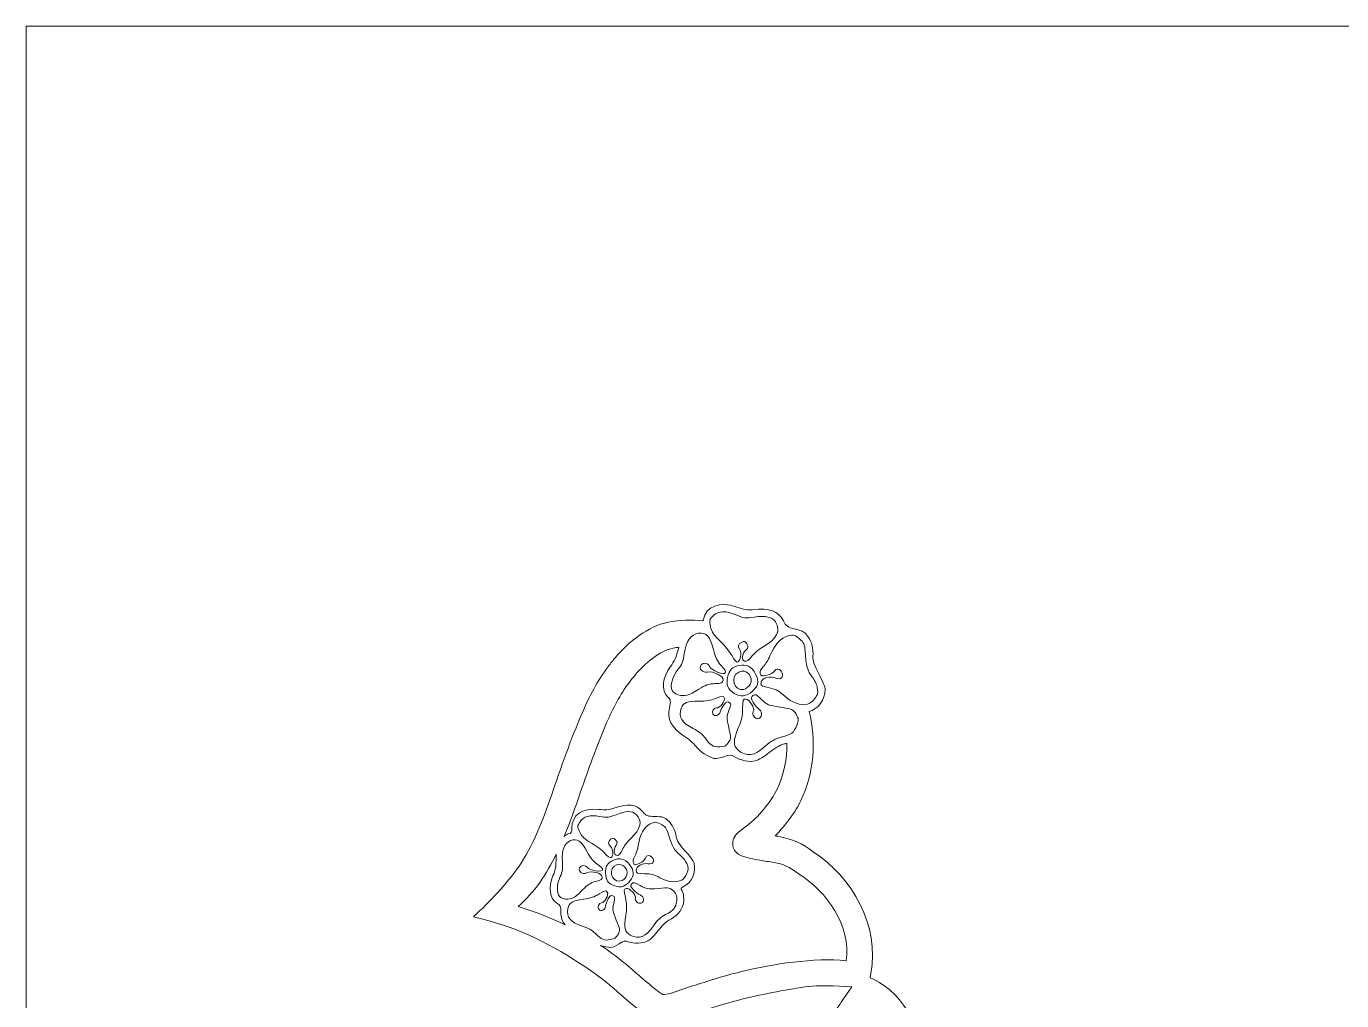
# Model space of a CAD drawing. Header units: inches. Extents: x -67.6 to -51.6, y 12.6 to 19.4.
# Drawn here: x -67.64 to -63.209, y 16.09 to 19.373 of the extents above; entities that cross this region are included whole.
import ezdxf

# ---------------------------------------------------------------- set-up
doc = ezdxf.new("R2010")
doc.units = ezdxf.units.IN
doc.header["$MEASUREMENT"] = 0
doc.layers.add('Layer 1', color=7, linetype='Continuous')

msp = doc.modelspace()

# ---------------------------------------------------------------- linework, layer by layer
at = {"layer": 'Layer 1', "color": 250, "lineweight": 9}
msp.add_lwpolyline([(-67.6399, 12.5729), (-51.6399, 12.5729), (-51.6399, 19.3729), (-67.6399, 19.3729), (-67.6399, 12.5729)], close=True, dxfattribs=at)
for points, knots in [([(-65.361, 17.3699), (-65.3608, 17.3707), (-65.3606, 17.3714), (-65.3604, 17.3722), (-65.3604, 17.3722), (-65.3491, 17.4195), (-65.3049, 17.4367), (-65.247, 17.4163), (-65.247, 17.4163), (-65.2253, 17.4087), (-65.2071, 17.4054), (-65.1945, 17.4069), (-65.1945, 17.4069), (-65.1363, 17.4137), (-65.1064, 17.4031), (-65.0897, 17.3696), (-65.0897, 17.3696), (-65.0806, 17.3516), (-65.0767, 17.3489), (-65.0488, 17.3417), (-65.0488, 17.3417), (-65.0236, 17.3353), (-65.016, 17.3308), (-65.007, 17.3172), (-65.007, 17.3172), (-64.9935, 17.2966), (-64.9886, 17.2772), (-64.9902, 17.2498), (-64.9902, 17.2498), (-64.991, 17.235), (-64.985, 17.2172), (-64.9702, 17.1907), (-64.9702, 17.1907), (-64.9586, 17.1697), (-64.949, 17.1461), (-64.9489, 17.1381), (-64.9489, 17.1381), (-64.9486, 17.1042), (-64.9736, 17.0707), (-65.0034, 17.0647)], [0, 0, 0, 0, 0.090909, 0.090909, 0.090909, 0.090909, 0.181818, 0.181818, 0.181818, 0.181818, 0.272727, 0.272727, 0.272727, 0.272727, 0.363636, 0.363636, 0.363636, 0.363636, 0.454545, 0.454545, 0.454545, 0.454545, 0.545455, 0.545455, 0.545455, 0.545455, 0.636364, 0.636364, 0.636364, 0.636364, 0.727273, 0.727273, 0.727273, 0.727273, 0.818182, 0.818182, 0.818182, 0.818182, 1, 1, 1, 1]), ([(-65.4685, 14.8258), (-65.5065, 14.8236), (-65.5419, 14.8277), (-65.5886, 14.8392), (-65.5886, 14.8392), (-65.701, 14.867), (-65.7638, 14.9202), (-65.8042, 15.029), (-65.8042, 15.029), (-65.8458, 15.1411), (-65.8407, 15.2878), (-65.8337, 15.4053), (-65.8337, 15.4053), (-65.8306, 15.4563), (-65.8276, 15.5073), (-65.8247, 15.5583), (-65.8247, 15.5583), (-65.8192, 15.6559), (-65.8162, 15.788), (-65.8479, 15.8816), (-65.8479, 15.8816), (-65.8649, 15.9317), (-65.9061, 16.0018), (-65.9349, 16.0563), (-65.9349, 16.0563), (-65.7733, 16.0197), (-65.7681, 16.015), (-65.5739, 16.0476), (-65.5739, 16.0476), (-65.5739, 16.0476), (-65.5672, 16.0492), (-65.5672, 16.0492), (-65.5672, 16.0492), (-65.5672, 16.0492), (-65.571, 16.0522), (-65.571, 16.0522), (-65.571, 16.0522), (-65.571, 16.0522), (-65.5685, 16.0529), (-65.5685, 16.0529), (-65.5685, 16.0529), (-65.5946, 16.0721), (-65.6207, 16.0956), (-65.6352, 16.1082), (-65.6352, 16.1082), (-65.651, 16.122), (-65.6662, 16.1359), (-65.6825, 16.1492), (-65.6825, 16.1492), (-65.7104, 16.1719), (-65.7396, 16.193), (-65.7699, 16.2124), (-65.7699, 16.2124), (-65.9016, 16.2964), (-65.9864, 16.3369), (-66.1335, 16.3724), (-66.1335, 16.3724), (-66.0786, 16.4245), (-66.0229, 16.4817), (-65.9822, 16.5402), (-65.9822, 16.5402), (-65.9338, 16.6095), (-65.8985, 16.702), (-65.8712, 16.7814), (-65.8712, 16.7814), (-65.839, 16.8747), (-65.8062, 16.9708), (-65.7668, 17.0612), (-65.7668, 17.0612), (-65.7426, 17.1167), (-65.7158, 17.1682), (-65.6793, 17.2167), (-65.6793, 17.2167), (-65.6716, 17.2268), (-65.6637, 17.2367), (-65.6556, 17.2464), (-65.6556, 17.2464), (-65.6121, 17.298), (-65.5456, 17.3515), (-65.478, 17.3652), (-65.478, 17.3652), (-65.4395, 17.3729), (-65.4, 17.3743), (-65.361, 17.3699)], [0, 0, 0, 0, 0.045455, 0.045455, 0.045455, 0.045455, 0.090909, 0.090909, 0.090909, 0.090909, 0.136364, 0.136364, 0.136364, 0.136364, 0.181818, 0.181818, 0.181818, 0.181818, 0.227273, 0.227273, 0.227273, 0.227273, 0.272727, 0.272727, 0.272727, 0.272727, 0.318182, 0.318182, 0.318182, 0.318182, 0.363636, 0.363636, 0.363636, 0.363636, 0.409091, 0.409091, 0.409091, 0.409091, 0.454545, 0.454545, 0.454545, 0.454545, 0.5, 0.5, 0.5, 0.5, 0.545455, 0.545455, 0.545455, 0.545455, 0.590909, 0.590909, 0.590909, 0.590909, 0.636364, 0.636364, 0.636364, 0.636364, 0.681818, 0.681818, 0.681818, 0.681818, 0.727273, 0.727273, 0.727273, 0.727273, 0.772727, 0.772727, 0.772727, 0.772727, 0.818182, 0.818182, 0.818182, 0.818182, 0.863636, 0.863636, 0.863636, 0.863636, 0.909091, 0.909091, 0.909091, 0.909091, 1, 1, 1, 1]), ([(-65.4419, 17.2811), (-65.4481, 17.2803), (-65.4543, 17.2793), (-65.4605, 17.278), (-65.4605, 17.278), (-65.5068, 17.2687), (-65.558, 17.2242), (-65.5875, 17.1891), (-65.5875, 17.1891), (-65.5946, 17.1807), (-65.6016, 17.172), (-65.6083, 17.1632), (-65.6083, 17.1632), (-65.6405, 17.1204), (-65.6639, 17.0747), (-65.6852, 17.0257), (-65.6852, 17.0257), (-65.7237, 16.9374), (-65.7557, 16.8434), (-65.7871, 16.7524), (-65.7871, 16.7524), (-65.7993, 16.7171), (-65.8128, 16.6801), (-65.828, 16.6435)], [0, 0, 0, 0, 0.142857, 0.142857, 0.142857, 0.142857, 0.285714, 0.285714, 0.285714, 0.285714, 0.428571, 0.428571, 0.428571, 0.428571, 0.571429, 0.571429, 0.571429, 0.571429, 0.714286, 0.714286, 0.714286, 0.714286, 1, 1, 1, 1]), ([(-65.0779, 16.9578), (-65.0818, 16.9565), (-65.0858, 16.9553), (-65.09, 16.9543), (-65.09, 16.9543), (-65.1005, 16.9519), (-65.1219, 16.9391), (-65.1375, 16.926), (-65.1375, 16.926), (-65.153, 16.9129), (-65.1736, 16.9003), (-65.1832, 16.8979), (-65.1832, 16.8979), (-65.2031, 16.8931), (-65.237, 16.8998), (-65.2551, 16.9122), (-65.2551, 16.9122), (-65.2651, 16.919), (-65.2716, 16.919), (-65.2899, 16.9121), (-65.2899, 16.9121), (-65.3022, 16.9075), (-65.3173, 16.9049), (-65.3235, 16.9064), (-65.3235, 16.9064), (-65.3444, 16.9115), (-65.3713, 16.9295), (-65.3843, 16.9471), (-65.3843, 16.9471), (-65.3915, 16.9568), (-65.4106, 16.9732), (-65.4269, 16.9837), (-65.4269, 16.9837), (-65.4667, 17.0092), (-65.4822, 17.0402), (-65.4735, 17.0765), (-65.4735, 17.0765), (-65.4682, 17.0984), (-65.469, 17.1034), (-65.4796, 17.1134), (-65.4796, 17.1134), (-65.5017, 17.1342), (-65.4973, 17.1814), (-65.4701, 17.2158), (-65.4701, 17.2158), (-65.4579, 17.2311), (-65.4503, 17.2487), (-65.4423, 17.2795), (-65.4423, 17.2795), (-65.4421, 17.2801), (-65.442, 17.2806), (-65.4419, 17.2811)], [0, 0, 0, 0, 0.071429, 0.071429, 0.071429, 0.071429, 0.142857, 0.142857, 0.142857, 0.142857, 0.214286, 0.214286, 0.214286, 0.214286, 0.285714, 0.285714, 0.285714, 0.285714, 0.357143, 0.357143, 0.357143, 0.357143, 0.428571, 0.428571, 0.428571, 0.428571, 0.5, 0.5, 0.5, 0.5, 0.571429, 0.571429, 0.571429, 0.571429, 0.642857, 0.642857, 0.642857, 0.642857, 0.714286, 0.714286, 0.714286, 0.714286, 0.785714, 0.785714, 0.785714, 0.785714, 0.857143, 0.857143, 0.857143, 0.857143, 1, 1, 1, 1]), ([(-65.0034, 17.0647), (-64.9773, 16.9658), (-64.9864, 16.858), (-65.0306, 16.7643), (-65.0306, 16.7643), (-65.0484, 16.7267), (-65.0823, 16.681), (-65.1174, 16.6452), (-65.1174, 16.6452), (-65.1136, 16.6446), (-65.1098, 16.644), (-65.106, 16.6433), (-65.106, 16.6433), (-65.0609, 16.6352), (-65.0257, 16.6198), (-64.9896, 16.5916), (-64.9896, 16.5916), (-64.856, 16.506), (-64.7654, 16.3418), (-64.795, 16.1816), (-64.795, 16.1816), (-64.795, 16.1816), (-64.7977, 16.1672), (-64.7977, 16.1672), (-64.7977, 16.1672), (-64.7939, 16.1658), (-64.7901, 16.1641), (-64.7863, 16.1623), (-64.7863, 16.1623), (-64.6764, 16.1107), (-64.6194, 15.9773), (-64.6083, 15.8627), (-64.6083, 15.8627), (-64.6015, 15.7932), (-64.6228, 15.6965), (-64.6563, 15.6352), (-64.6563, 15.6352), (-64.7322, 15.4966), (-64.874, 15.4128), (-65.0317, 15.4106), (-65.0317, 15.4106), (-65.0473, 15.4104), (-65.0723, 15.4135), (-65.0998, 15.4188), (-65.0998, 15.4188), (-65.0867, 15.389), (-65.0773, 15.3576), (-65.0712, 15.323), (-65.0712, 15.323), (-65.0607, 15.2637), (-65.0616, 15.2277), (-65.0719, 15.1767)], [0, 0, 0, 0, 0.071429, 0.071429, 0.071429, 0.071429, 0.142857, 0.142857, 0.142857, 0.142857, 0.214286, 0.214286, 0.214286, 0.214286, 0.285714, 0.285714, 0.285714, 0.285714, 0.357143, 0.357143, 0.357143, 0.357143, 0.428571, 0.428571, 0.428571, 0.428571, 0.5, 0.5, 0.5, 0.5, 0.571429, 0.571429, 0.571429, 0.571429, 0.642857, 0.642857, 0.642857, 0.642857, 0.714286, 0.714286, 0.714286, 0.714286, 0.785714, 0.785714, 0.785714, 0.785714, 0.857143, 0.857143, 0.857143, 0.857143, 1, 1, 1, 1]), ([(-65.7053, 16.2764), (-65.678, 16.2582), (-65.6516, 16.2388), (-65.6262, 16.218), (-65.6262, 16.218), (-65.6092, 16.2041), (-65.5934, 16.1897), (-65.5769, 16.1754), (-65.5769, 16.1754), (-65.5581, 16.1591), (-65.5391, 16.1428), (-65.5194, 16.1276), (-65.5194, 16.1276), (-65.5136, 16.1231), (-65.5031, 16.1147), (-65.4957, 16.1107), (-65.4957, 16.1107), (-65.4885, 16.1105), (-65.4774, 16.1125), (-65.4715, 16.1142), (-65.4715, 16.1142), (-65.4689, 16.1149), (-65.4663, 16.1156), (-65.4637, 16.1165), (-65.4637, 16.1165), (-65.4125, 16.1351), (-65.3603, 16.1508), (-65.3083, 16.1668), (-65.3083, 16.1668), (-65.2807, 16.1753), (-65.2528, 16.1828), (-65.2247, 16.1896), (-65.2247, 16.1896), (-65.1301, 16.2122), (-64.985, 16.2362), (-64.878, 16.2244), (-64.878, 16.2244), (-64.8625, 16.3431), (-64.9409, 16.4556), (-65.0393, 16.5179), (-65.0393, 16.5179), (-65.0393, 16.5179), (-65.0411, 16.5191), (-65.0411, 16.5191), (-65.0411, 16.5191), (-65.0411, 16.5191), (-65.0428, 16.5204), (-65.0428, 16.5204), (-65.0428, 16.5204), (-65.0681, 16.5404), (-65.0902, 16.5501), (-65.1217, 16.5558), (-65.1217, 16.5558), (-65.1376, 16.5586), (-65.1537, 16.5604), (-65.1696, 16.5631), (-65.1696, 16.5631), (-65.1906, 16.5666), (-65.2107, 16.5713), (-65.2308, 16.5782), (-65.2308, 16.5782), (-65.2438, 16.5827), (-65.2542, 16.5926), (-65.2584, 16.6059), (-65.2584, 16.6059), (-65.2643, 16.6239), (-65.2575, 16.6407), (-65.2451, 16.6537), (-65.2451, 16.6537), (-65.2399, 16.6591), (-65.2339, 16.6638), (-65.228, 16.6683), (-65.228, 16.6683), (-65.223, 16.672), (-65.218, 16.6755), (-65.213, 16.6791), (-65.213, 16.6791), (-65.1775, 16.7047), (-65.1298, 16.7626), (-65.1111, 16.8023), (-65.1111, 16.8023), (-65.0881, 16.8509), (-65.077, 16.9045), (-65.0779, 16.9578)], [0, 0, 0, 0, 0.045455, 0.045455, 0.045455, 0.045455, 0.090909, 0.090909, 0.090909, 0.090909, 0.136364, 0.136364, 0.136364, 0.136364, 0.181818, 0.181818, 0.181818, 0.181818, 0.227273, 0.227273, 0.227273, 0.227273, 0.272727, 0.272727, 0.272727, 0.272727, 0.318182, 0.318182, 0.318182, 0.318182, 0.363636, 0.363636, 0.363636, 0.363636, 0.409091, 0.409091, 0.409091, 0.409091, 0.454545, 0.454545, 0.454545, 0.454545, 0.5, 0.5, 0.5, 0.5, 0.545455, 0.545455, 0.545455, 0.545455, 0.590909, 0.590909, 0.590909, 0.590909, 0.636364, 0.636364, 0.636364, 0.636364, 0.681818, 0.681818, 0.681818, 0.681818, 0.727273, 0.727273, 0.727273, 0.727273, 0.772727, 0.772727, 0.772727, 0.772727, 0.818182, 0.818182, 0.818182, 0.818182, 0.863636, 0.863636, 0.863636, 0.863636, 0.909091, 0.909091, 0.909091, 0.909091, 1, 1, 1, 1]), ([(-65.828, 16.6435), (-65.823, 16.6476), (-65.8181, 16.6507), (-65.8145, 16.6516), (-65.8145, 16.6516), (-65.8046, 16.6541), (-65.8024, 16.6577), (-65.8024, 16.6716), (-65.8024, 16.6716), (-65.8024, 16.7156), (-65.7672, 16.7401), (-65.7119, 16.7344), (-65.7119, 16.7344), (-65.6912, 16.7323), (-65.6744, 16.7333), (-65.6637, 16.7372), (-65.6637, 16.7372), (-65.6138, 16.7556), (-65.5852, 16.7525), (-65.5634, 16.7266), (-65.5634, 16.7266), (-65.5517, 16.7126), (-65.5476, 16.7111), (-65.5216, 16.7107), (-65.5216, 16.7107), (-65.498, 16.7103), (-65.4904, 16.708), (-65.4796, 16.6979), (-65.4796, 16.6979), (-65.4633, 16.6827), (-65.4549, 16.6666), (-65.4505, 16.6421), (-65.4505, 16.6421), (-65.448, 16.629), (-65.439, 16.6146), (-65.4204, 16.5943), (-65.4204, 16.5943), (-65.4057, 16.5783), (-65.3922, 16.5595), (-65.3905, 16.5525), (-65.3905, 16.5525), (-65.3829, 16.5222), (-65.3986, 16.4867), (-65.4243, 16.4758), (-65.4243, 16.4758), (-65.4333, 16.472), (-65.4364, 16.4681), (-65.4336, 16.4645), (-65.4336, 16.4645), (-65.4253, 16.4539), (-65.4227, 16.4313), (-65.4277, 16.4129), (-65.4277, 16.4129), (-65.4331, 16.3927), (-65.451, 16.3734), (-65.4758, 16.3608), (-65.4758, 16.3608), (-65.4846, 16.3564), (-65.5007, 16.3407), (-65.5117, 16.3259), (-65.5117, 16.3259), (-65.5226, 16.3111), (-65.5381, 16.2956), (-65.546, 16.2914), (-65.546, 16.2914), (-65.5625, 16.2829), (-65.5937, 16.2817), (-65.6124, 16.2888), (-65.6124, 16.2888), (-65.6226, 16.2927), (-65.6283, 16.2913), (-65.6429, 16.2814), (-65.6429, 16.2814), (-65.6528, 16.2747), (-65.6656, 16.2692), (-65.6713, 16.2692), (-65.6713, 16.2692), (-65.6814, 16.2693), (-65.6937, 16.272), (-65.7053, 16.2764)], [0, 0, 0, 0, 0.047619, 0.047619, 0.047619, 0.047619, 0.095238, 0.095238, 0.095238, 0.095238, 0.142857, 0.142857, 0.142857, 0.142857, 0.190476, 0.190476, 0.190476, 0.190476, 0.238095, 0.238095, 0.238095, 0.238095, 0.285714, 0.285714, 0.285714, 0.285714, 0.333333, 0.333333, 0.333333, 0.333333, 0.380952, 0.380952, 0.380952, 0.380952, 0.428571, 0.428571, 0.428571, 0.428571, 0.47619, 0.47619, 0.47619, 0.47619, 0.52381, 0.52381, 0.52381, 0.52381, 0.571429, 0.571429, 0.571429, 0.571429, 0.619048, 0.619048, 0.619048, 0.619048, 0.666667, 0.666667, 0.666667, 0.666667, 0.714286, 0.714286, 0.714286, 0.714286, 0.761905, 0.761905, 0.761905, 0.761905, 0.809524, 0.809524, 0.809524, 0.809524, 0.857143, 0.857143, 0.857143, 0.857143, 0.904762, 0.904762, 0.904762, 0.904762, 1, 1, 1, 1]), ([(-65.8546, 16.5841), (-65.8709, 16.5506), (-65.889, 16.5184), (-65.9093, 16.4893), (-65.9093, 16.4893), (-65.9326, 16.4558), (-65.9556, 16.4319), (-65.9827, 16.4076), (-65.9827, 16.4076), (-65.9287, 16.3908), (-65.876, 16.37), (-65.8253, 16.3452)], [0, 0, 0, 0, 0.25, 0.25, 0.25, 0.25, 0.5, 0.5, 0.5, 0.5, 1, 1, 1, 1]), ([(-65.8253, 16.3452), (-65.8347, 16.3569), (-65.8394, 16.371), (-65.8394, 16.3873), (-65.8394, 16.3873), (-65.8394, 16.4077), (-65.8412, 16.4119), (-65.8526, 16.4184), (-65.8526, 16.4184), (-65.8764, 16.4321), (-65.8826, 16.4746), (-65.8659, 16.5107), (-65.8659, 16.5107), (-65.8584, 16.5267), (-65.8554, 16.5439), (-65.8549, 16.5727), (-65.8549, 16.5727), (-65.8548, 16.5769), (-65.8547, 16.5807), (-65.8546, 16.5841)], [0, 0, 0, 0, 0.166667, 0.166667, 0.166667, 0.166667, 0.333333, 0.333333, 0.333333, 0.333333, 0.5, 0.5, 0.5, 0.5, 0.666667, 0.666667, 0.666667, 0.666667, 1, 1, 1, 1]), ([(-64.8948, 16.0849), (-64.9224, 16.0449), (-64.96, 16.0004), (-64.9988, 15.9715), (-64.9988, 15.9715), (-65.0424, 15.9392), (-65.091, 15.9189), (-65.1455, 15.9155), (-65.1455, 15.9155), (-65.2295, 15.9102), (-65.3116, 15.9461), (-65.3811, 15.9904), (-65.3811, 15.9904), (-65.3811, 15.9904), (-65.445, 16.0311), (-65.445, 16.0311), (-65.445, 16.0311), (-65.445, 16.0311), (-65.3162, 16.0703), (-65.3162, 16.0703), (-65.3162, 16.0703), (-65.24, 16.0949), (-65.1618, 16.1108), (-65.0832, 16.1254), (-65.0832, 16.1254), (-65.0485, 16.1318), (-65.0138, 16.138), (-64.9785, 16.1398), (-64.9785, 16.1398), (-64.9595, 16.1408), (-64.9406, 16.1405), (-64.9216, 16.1395), (-64.9216, 16.1395), (-64.9216, 16.1395), (-64.8595, 16.1361), (-64.8595, 16.1361), (-64.8595, 16.1361), (-64.8595, 16.1361), (-64.8948, 16.0849), (-64.8948, 16.0849)], [0, 0, 0, 0, 0.090909, 0.090909, 0.090909, 0.090909, 0.181818, 0.181818, 0.181818, 0.181818, 0.272727, 0.272727, 0.272727, 0.272727, 0.363636, 0.363636, 0.363636, 0.363636, 0.454545, 0.454545, 0.454545, 0.454545, 0.545455, 0.545455, 0.545455, 0.545455, 0.636364, 0.636364, 0.636364, 0.636364, 0.727273, 0.727273, 0.727273, 0.727273, 0.818182, 0.818182, 0.818182, 0.818182, 1, 1, 1, 1])]:
    msp.add_open_spline(points, degree=3, knots=knots, dxfattribs=at)
at = {"layer": 'Layer 1', "color": 142, "lineweight": 9}
for points, knots in [([(-65.3348, 17.3477), (-65.3319, 17.3337), (-65.322, 17.3194), (-65.3027, 17.3011), (-65.3027, 17.3011), (-65.2873, 17.2866), (-65.2694, 17.2643), (-65.2628, 17.2517), (-65.2628, 17.2517), (-65.256, 17.2386), (-65.2479, 17.2297), (-65.244, 17.231), (-65.244, 17.231), (-65.2341, 17.2343), (-65.2289, 17.2616), (-65.2363, 17.2716), (-65.2363, 17.2716), (-65.2445, 17.2825), (-65.2421, 17.2921), (-65.2296, 17.2982), (-65.2296, 17.2982), (-65.2215, 17.3022), (-65.2186, 17.3011), (-65.2131, 17.292), (-65.2131, 17.292), (-65.2075, 17.2829), (-65.2079, 17.2794), (-65.2153, 17.2721), (-65.2153, 17.2721), (-65.2299, 17.2578), (-65.2326, 17.2371), (-65.2202, 17.2341), (-65.2202, 17.2341), (-65.2131, 17.2324), (-65.2055, 17.2373), (-65.1967, 17.2494), (-65.1967, 17.2494), (-65.1895, 17.2592), (-65.1721, 17.274), (-65.158, 17.2822), (-65.158, 17.2822), (-65.1111, 17.3097), (-65.0977, 17.3362), (-65.1159, 17.3659), (-65.1159, 17.3659), (-65.1263, 17.3829), (-65.1504, 17.3883), (-65.1887, 17.3822), (-65.1887, 17.3822), (-65.2158, 17.3779), (-65.2231, 17.3789), (-65.2499, 17.3902), (-65.2499, 17.3902), (-65.2848, 17.4049), (-65.3064, 17.4041), (-65.3253, 17.3874), (-65.3253, 17.3874), (-65.3396, 17.3747), (-65.3401, 17.3727), (-65.3348, 17.3477)], [0, 0, 0, 0, 0.0625, 0.0625, 0.0625, 0.0625, 0.125, 0.125, 0.125, 0.125, 0.1875, 0.1875, 0.1875, 0.1875, 0.25, 0.25, 0.25, 0.25, 0.3125, 0.3125, 0.3125, 0.3125, 0.375, 0.375, 0.375, 0.375, 0.4375, 0.4375, 0.4375, 0.4375, 0.5, 0.5, 0.5, 0.5, 0.5625, 0.5625, 0.5625, 0.5625, 0.625, 0.625, 0.625, 0.625, 0.6875, 0.6875, 0.6875, 0.6875, 0.75, 0.75, 0.75, 0.75, 0.8125, 0.8125, 0.8125, 0.8125, 0.875, 0.875, 0.875, 0.875, 1, 1, 1, 1]), ([(-65.4641, 17.1351), (-65.4569, 17.1218), (-65.4334, 17.1143), (-65.4139, 17.1191), (-65.4139, 17.1191), (-65.4068, 17.1208), (-65.3888, 17.1302), (-65.374, 17.14), (-65.374, 17.14), (-65.3549, 17.1526), (-65.3394, 17.1579), (-65.3204, 17.1584), (-65.3204, 17.1584), (-65.2988, 17.1589), (-65.2935, 17.1611), (-65.2927, 17.17), (-65.2927, 17.17), (-65.2914, 17.184), (-65.3252, 17.2012), (-65.346, 17.1971), (-65.346, 17.1971), (-65.3628, 17.1939), (-65.3755, 17.2088), (-65.3668, 17.2213), (-65.3668, 17.2213), (-65.3604, 17.2308), (-65.3415, 17.2269), (-65.3382, 17.2154), (-65.3382, 17.2154), (-65.3369, 17.2108), (-65.3249, 17.2026), (-65.3116, 17.1972), (-65.3116, 17.1972), (-65.2808, 17.1848), (-65.276, 17.1947), (-65.3004, 17.2203), (-65.3004, 17.2203), (-65.3116, 17.232), (-65.3199, 17.2496), (-65.3255, 17.2732), (-65.3255, 17.2732), (-65.3356, 17.3166), (-65.3497, 17.332), (-65.3755, 17.3279), (-65.3755, 17.3279), (-65.4016, 17.3238), (-65.4168, 17.3021), (-65.4234, 17.26), (-65.4234, 17.26), (-65.4277, 17.2326), (-65.432, 17.2216), (-65.4443, 17.2068), (-65.4443, 17.2068), (-65.4637, 17.1834), (-65.4727, 17.1508), (-65.4641, 17.1351)], [0, 0, 0, 0, 0.066667, 0.066667, 0.066667, 0.066667, 0.133333, 0.133333, 0.133333, 0.133333, 0.2, 0.2, 0.2, 0.2, 0.266667, 0.266667, 0.266667, 0.266667, 0.333333, 0.333333, 0.333333, 0.333333, 0.4, 0.4, 0.4, 0.4, 0.466667, 0.466667, 0.466667, 0.466667, 0.533333, 0.533333, 0.533333, 0.533333, 0.6, 0.6, 0.6, 0.6, 0.666667, 0.666667, 0.666667, 0.666667, 0.733333, 0.733333, 0.733333, 0.733333, 0.8, 0.8, 0.8, 0.8, 0.866667, 0.866667, 0.866667, 0.866667, 1, 1, 1, 1]), ([(-65.1452, 17.1863), (-65.1342, 17.1886), (-65.1229, 17.1947), (-65.1202, 17.1997), (-65.1202, 17.1997), (-65.1143, 17.2108), (-65.1015, 17.2087), (-65.0951, 17.1957), (-65.0951, 17.1957), (-65.0876, 17.1805), (-65.099, 17.1697), (-65.1149, 17.1769), (-65.1149, 17.1769), (-65.134, 17.1855), (-65.1609, 17.178), (-65.1644, 17.1631), (-65.1644, 17.1631), (-65.1671, 17.1522), (-65.1649, 17.1507), (-65.1368, 17.1439), (-65.1368, 17.1439), (-65.1131, 17.1382), (-65.1016, 17.1321), (-65.0851, 17.1162), (-65.0851, 17.1162), (-65.0625, 17.0945), (-65.0299, 17.0828), (-65.0081, 17.0885), (-65.0081, 17.0885), (-65.0014, 17.0902), (-64.9906, 17.0989), (-64.9841, 17.1079), (-64.9841, 17.1079), (-64.9738, 17.1219), (-64.9726, 17.1269), (-64.9754, 17.1438), (-64.9754, 17.1438), (-64.9771, 17.1546), (-64.9852, 17.1716), (-64.9935, 17.1817), (-64.9935, 17.1817), (-65.0082, 17.1998), (-65.0133, 17.2192), (-65.0165, 17.2691), (-65.0165, 17.2691), (-65.0178, 17.2895), (-65.0216, 17.2976), (-65.0354, 17.309), (-65.0354, 17.309), (-65.0517, 17.3225), (-65.054, 17.3231), (-65.0734, 17.319), (-65.0734, 17.319), (-65.0971, 17.314), (-65.1202, 17.2888), (-65.1349, 17.252), (-65.1349, 17.252), (-65.14, 17.239), (-65.1501, 17.2225), (-65.1573, 17.2154), (-65.1573, 17.2154), (-65.1661, 17.2066), (-65.1694, 17.1993), (-65.1678, 17.1923), (-65.1678, 17.1923), (-65.1654, 17.1827), (-65.1639, 17.1823), (-65.1452, 17.1863)], [0, 0, 0, 0, 0.055556, 0.055556, 0.055556, 0.055556, 0.111111, 0.111111, 0.111111, 0.111111, 0.166667, 0.166667, 0.166667, 0.166667, 0.222222, 0.222222, 0.222222, 0.222222, 0.277778, 0.277778, 0.277778, 0.277778, 0.333333, 0.333333, 0.333333, 0.333333, 0.388889, 0.388889, 0.388889, 0.388889, 0.444444, 0.444444, 0.444444, 0.444444, 0.5, 0.5, 0.5, 0.5, 0.555556, 0.555556, 0.555556, 0.555556, 0.611111, 0.611111, 0.611111, 0.611111, 0.666667, 0.666667, 0.666667, 0.666667, 0.722222, 0.722222, 0.722222, 0.722222, 0.777778, 0.777778, 0.777778, 0.777778, 0.833333, 0.833333, 0.833333, 0.833333, 0.888889, 0.888889, 0.888889, 0.888889, 1, 1, 1, 1]), ([(-65.277, 17.1487), (-65.27, 17.1308), (-65.2433, 17.1147), (-65.2246, 17.1171), (-65.2246, 17.1171), (-65.2047, 17.1196), (-65.1814, 17.1392), (-65.1771, 17.1569), (-65.1771, 17.1569), (-65.1726, 17.1759), (-65.1886, 17.2079), (-65.2072, 17.217), (-65.2072, 17.217), (-65.2236, 17.2249), (-65.2532, 17.2199), (-65.2653, 17.2072), (-65.2653, 17.2072), (-65.2767, 17.1953), (-65.283, 17.1638), (-65.277, 17.1487)], [0, 0, 0, 0, 0.166667, 0.166667, 0.166667, 0.166667, 0.333333, 0.333333, 0.333333, 0.333333, 0.5, 0.5, 0.5, 0.5, 0.666667, 0.666667, 0.666667, 0.666667, 1, 1, 1, 1]), ([(-65.2401, 17.1971), (-65.2151, 17.2107), (-65.1884, 17.1811), (-65.2021, 17.1549), (-65.2021, 17.1549), (-65.206, 17.1476), (-65.2155, 17.1403), (-65.2234, 17.1388), (-65.2234, 17.1388), (-65.2567, 17.1323), (-65.2705, 17.1805), (-65.2401, 17.1971)], [0, 0, 0, 0, 0.25, 0.25, 0.25, 0.25, 0.5, 0.5, 0.5, 0.5, 1, 1, 1, 1]), ([(-65.3743, 17.0992), (-65.4133, 17.0999), (-65.4271, 17.0944), (-65.4336, 17.0757), (-65.4336, 17.0757), (-65.4439, 17.0456), (-65.4327, 17.0263), (-65.394, 17.0073), (-65.394, 17.0073), (-65.3754, 16.9982), (-65.3619, 16.9873), (-65.3525, 16.9742), (-65.3525, 16.9742), (-65.3352, 16.9496), (-65.3274, 16.945), (-65.3042, 16.9453), (-65.3042, 16.9453), (-65.2885, 16.9455), (-65.2839, 16.9478), (-65.2753, 16.9593), (-65.2753, 16.9593), (-65.2655, 16.9726), (-65.2655, 16.9745), (-65.2736, 17.0093), (-65.2736, 17.0093), (-65.2815, 17.0429), (-65.2815, 17.047), (-65.2731, 17.0678), (-65.2731, 17.0678), (-65.2651, 17.0875), (-65.265, 17.0908), (-65.2719, 17.0949), (-65.2719, 17.0949), (-65.2783, 17.0988), (-65.2815, 17.0974), (-65.2899, 17.0869), (-65.2899, 17.0869), (-65.2955, 17.0798), (-65.3013, 17.0691), (-65.3026, 17.0631), (-65.3026, 17.0631), (-65.3054, 17.0506), (-65.3221, 17.0458), (-65.3278, 17.0559), (-65.3278, 17.0559), (-65.3327, 17.0647), (-65.3237, 17.0788), (-65.3145, 17.0767), (-65.3145, 17.0767), (-65.3044, 17.0745), (-65.2847, 17.1007), (-65.289, 17.1107), (-65.289, 17.1107), (-65.2921, 17.118), (-65.2943, 17.1178), (-65.3176, 17.1086), (-65.3176, 17.1086), (-65.3372, 17.1009), (-65.3499, 17.0988), (-65.3743, 17.0992)], [0, 0, 0, 0, 0.0625, 0.0625, 0.0625, 0.0625, 0.125, 0.125, 0.125, 0.125, 0.1875, 0.1875, 0.1875, 0.1875, 0.25, 0.25, 0.25, 0.25, 0.3125, 0.3125, 0.3125, 0.3125, 0.375, 0.375, 0.375, 0.375, 0.4375, 0.4375, 0.4375, 0.4375, 0.5, 0.5, 0.5, 0.5, 0.5625, 0.5625, 0.5625, 0.5625, 0.625, 0.625, 0.625, 0.625, 0.6875, 0.6875, 0.6875, 0.6875, 0.75, 0.75, 0.75, 0.75, 0.8125, 0.8125, 0.8125, 0.8125, 0.875, 0.875, 0.875, 0.875, 1, 1, 1, 1]), ([(-65.2416, 17.0089), (-65.2593, 16.9669), (-65.2594, 16.9496), (-65.242, 16.9345), (-65.242, 16.9345), (-65.2139, 16.9102), (-65.1881, 16.9139), (-65.1507, 16.9474), (-65.1507, 16.9474), (-65.1327, 16.9636), (-65.115, 16.9736), (-65.0967, 16.978), (-65.0967, 16.978), (-65.0625, 16.9861), (-65.0541, 16.9925), (-65.0443, 17.0177), (-65.0443, 17.0177), (-65.0377, 17.0348), (-65.0381, 17.0407), (-65.0469, 17.0551), (-65.0469, 17.0551), (-65.057, 17.0715), (-65.059, 17.0724), (-65.1003, 17.0788), (-65.1003, 17.0788), (-65.1401, 17.0849), (-65.1446, 17.0867), (-65.1635, 17.1049), (-65.1635, 17.1049), (-65.1813, 17.122), (-65.1848, 17.1236), (-65.1923, 17.118), (-65.1923, 17.118), (-65.1993, 17.1127), (-65.1992, 17.1087), (-65.1915, 17.0949), (-65.1915, 17.0949), (-65.1863, 17.0858), (-65.1772, 17.0749), (-65.1712, 17.0708), (-65.1712, 17.0708), (-65.1589, 17.0623), (-65.161, 17.0422), (-65.1744, 17.0404), (-65.1744, 17.0404), (-65.1861, 17.0389), (-65.1974, 17.0548), (-65.1912, 17.0639), (-65.1912, 17.0639), (-65.1844, 17.0738), (-65.2042, 17.1066), (-65.2169, 17.1063), (-65.2169, 17.1063), (-65.2261, 17.1061), (-65.2269, 17.1036), (-65.2271, 17.0744), (-65.2271, 17.0744), (-65.2273, 17.0498), (-65.2305, 17.0352), (-65.2416, 17.0089)], [0, 0, 0, 0, 0.0625, 0.0625, 0.0625, 0.0625, 0.125, 0.125, 0.125, 0.125, 0.1875, 0.1875, 0.1875, 0.1875, 0.25, 0.25, 0.25, 0.25, 0.3125, 0.3125, 0.3125, 0.3125, 0.375, 0.375, 0.375, 0.375, 0.4375, 0.4375, 0.4375, 0.4375, 0.5, 0.5, 0.5, 0.5, 0.5625, 0.5625, 0.5625, 0.5625, 0.625, 0.625, 0.625, 0.625, 0.6875, 0.6875, 0.6875, 0.6875, 0.75, 0.75, 0.75, 0.75, 0.8125, 0.8125, 0.8125, 0.8125, 0.875, 0.875, 0.875, 0.875, 1, 1, 1, 1]), ([(-65.7747, 16.6554), (-65.7692, 16.6437), (-65.7574, 16.6332), (-65.7365, 16.6212), (-65.7365, 16.6212), (-65.7199, 16.6116), (-65.6994, 16.5959), (-65.691, 16.5861), (-65.691, 16.5861), (-65.6822, 16.576), (-65.6732, 16.5699), (-65.67, 16.5719), (-65.67, 16.5719), (-65.6619, 16.5769), (-65.6632, 16.602), (-65.6718, 16.6092), (-65.6718, 16.6092), (-65.6813, 16.6171), (-65.6813, 16.6261), (-65.6716, 16.6341), (-65.6716, 16.6341), (-65.6653, 16.6393), (-65.6625, 16.639), (-65.6557, 16.6321), (-65.6557, 16.6321), (-65.6488, 16.6253), (-65.6485, 16.6222), (-65.6535, 16.6141), (-65.6535, 16.6141), (-65.6633, 16.5985), (-65.6612, 16.5797), (-65.6497, 16.5797), (-65.6497, 16.5797), (-65.6431, 16.5797), (-65.6375, 16.5856), (-65.6322, 16.5981), (-65.6322, 16.5981), (-65.628, 16.6082), (-65.6158, 16.6249), (-65.6051, 16.6352), (-65.6051, 16.6352), (-65.5696, 16.6693), (-65.5634, 16.6955), (-65.5857, 16.7178), (-65.5857, 16.7178), (-65.5985, 16.7305), (-65.6209, 16.7302), (-65.6533, 16.7167), (-65.6533, 16.7167), (-65.6762, 16.7072), (-65.6829, 16.7065), (-65.7089, 16.7108), (-65.7089, 16.7108), (-65.7427, 16.7164), (-65.7616, 16.7111), (-65.7747, 16.6924), (-65.7747, 16.6924), (-65.7846, 16.6782), (-65.7846, 16.6763), (-65.7747, 16.6554)], [0, 0, 0, 0, 0.0625, 0.0625, 0.0625, 0.0625, 0.125, 0.125, 0.125, 0.125, 0.1875, 0.1875, 0.1875, 0.1875, 0.25, 0.25, 0.25, 0.25, 0.3125, 0.3125, 0.3125, 0.3125, 0.375, 0.375, 0.375, 0.375, 0.4375, 0.4375, 0.4375, 0.4375, 0.5, 0.5, 0.5, 0.5, 0.5625, 0.5625, 0.5625, 0.5625, 0.625, 0.625, 0.625, 0.625, 0.6875, 0.6875, 0.6875, 0.6875, 0.75, 0.75, 0.75, 0.75, 0.8125, 0.8125, 0.8125, 0.8125, 0.875, 0.875, 0.875, 0.875, 1, 1, 1, 1]), ([(-65.5736, 16.5534), (-65.5643, 16.5578), (-65.5557, 16.5655), (-65.5544, 16.5705), (-65.5544, 16.5705), (-65.5515, 16.5815), (-65.5398, 16.5824), (-65.5314, 16.5723), (-65.5314, 16.5723), (-65.5216, 16.5605), (-65.5293, 16.5486), (-65.5449, 16.5515), (-65.5449, 16.5515), (-65.5635, 16.5551), (-65.5856, 16.5428), (-65.5856, 16.5289), (-65.5856, 16.5289), (-65.5856, 16.5188), (-65.5833, 16.5179), (-65.5572, 16.5179), (-65.5572, 16.5179), (-65.5351, 16.5179), (-65.5237, 16.5149), (-65.5058, 16.5044), (-65.5058, 16.5044), (-65.4813, 16.4901), (-65.4501, 16.4866), (-65.4321, 16.4963), (-65.4321, 16.4963), (-65.4266, 16.4992), (-65.419, 16.5092), (-65.4151, 16.5185), (-65.4151, 16.5185), (-65.409, 16.533), (-65.409, 16.5376), (-65.415, 16.5519), (-65.415, 16.5519), (-65.4188, 16.561), (-65.4296, 16.5743), (-65.439, 16.5815), (-65.439, 16.5815), (-65.4558, 16.5943), (-65.4643, 16.6103), (-65.4777, 16.6536), (-65.4777, 16.6536), (-65.4832, 16.6713), (-65.4883, 16.6776), (-65.5029, 16.6847), (-65.5029, 16.6847), (-65.5201, 16.6931), (-65.5222, 16.6931), (-65.5384, 16.6855), (-65.5384, 16.6855), (-65.5582, 16.6761), (-65.5733, 16.649), (-65.5784, 16.6135), (-65.5784, 16.6135), (-65.5802, 16.6009), (-65.5856, 16.5843), (-65.5903, 16.5765), (-65.5903, 16.5765), (-65.5963, 16.5669), (-65.5977, 16.5597), (-65.5947, 16.5539), (-65.5947, 16.5539), (-65.5906, 16.546), (-65.5892, 16.546), (-65.5736, 16.5534)], [0, 0, 0, 0, 0.055556, 0.055556, 0.055556, 0.055556, 0.111111, 0.111111, 0.111111, 0.111111, 0.166667, 0.166667, 0.166667, 0.166667, 0.222222, 0.222222, 0.222222, 0.222222, 0.277778, 0.277778, 0.277778, 0.277778, 0.333333, 0.333333, 0.333333, 0.333333, 0.388889, 0.388889, 0.388889, 0.388889, 0.444444, 0.444444, 0.444444, 0.444444, 0.5, 0.5, 0.5, 0.5, 0.555556, 0.555556, 0.555556, 0.555556, 0.611111, 0.611111, 0.611111, 0.611111, 0.666667, 0.666667, 0.666667, 0.666667, 0.722222, 0.722222, 0.722222, 0.722222, 0.777778, 0.777778, 0.777778, 0.777778, 0.833333, 0.833333, 0.833333, 0.833333, 0.888889, 0.888889, 0.888889, 0.888889, 1, 1, 1, 1]), ([(-65.8435, 16.4408), (-65.8344, 16.4307), (-65.8121, 16.4291), (-65.796, 16.4374), (-65.796, 16.4374), (-65.79, 16.4404), (-65.7762, 16.4525), (-65.7652, 16.4642), (-65.7652, 16.4642), (-65.7511, 16.4794), (-65.7386, 16.4873), (-65.7219, 16.4918), (-65.7219, 16.4918), (-65.703, 16.4968), (-65.6988, 16.4999), (-65.7, 16.5078), (-65.7, 16.5078), (-65.7018, 16.5204), (-65.7352, 16.5284), (-65.7527, 16.5205), (-65.7527, 16.5205), (-65.7668, 16.5141), (-65.7811, 16.5245), (-65.7761, 16.5374), (-65.7761, 16.5374), (-65.7725, 16.547), (-65.755, 16.5476), (-65.7497, 16.5382), (-65.7497, 16.5382), (-65.7475, 16.5344), (-65.7352, 16.5297), (-65.7223, 16.5278), (-65.7223, 16.5278), (-65.6926, 16.5234), (-65.6905, 16.5332), (-65.7174, 16.5505), (-65.7174, 16.5505), (-65.7298, 16.5584), (-65.7408, 16.5722), (-65.7507, 16.5918), (-65.7507, 16.5918), (-65.7688, 16.6279), (-65.7844, 16.6385), (-65.8064, 16.6294), (-65.8064, 16.6294), (-65.8284, 16.6202), (-65.8373, 16.598), (-65.8342, 16.5595), (-65.8342, 16.5595), (-65.8321, 16.5345), (-65.8336, 16.5238), (-65.8413, 16.5082), (-65.8413, 16.5082), (-65.8534, 16.4834), (-65.8544, 16.4529), (-65.8435, 16.4408)], [0, 0, 0, 0, 0.066667, 0.066667, 0.066667, 0.066667, 0.133333, 0.133333, 0.133333, 0.133333, 0.2, 0.2, 0.2, 0.2, 0.266667, 0.266667, 0.266667, 0.266667, 0.333333, 0.333333, 0.333333, 0.333333, 0.4, 0.4, 0.4, 0.4, 0.466667, 0.466667, 0.466667, 0.466667, 0.533333, 0.533333, 0.533333, 0.533333, 0.6, 0.6, 0.6, 0.6, 0.666667, 0.666667, 0.666667, 0.666667, 0.733333, 0.733333, 0.733333, 0.733333, 0.8, 0.8, 0.8, 0.8, 0.866667, 0.866667, 0.866667, 0.866667, 1, 1, 1, 1]), ([(-65.6817, 16.4924), (-65.6717, 16.4781), (-65.6448, 16.4696), (-65.6288, 16.4757), (-65.6288, 16.4757), (-65.6118, 16.4821), (-65.5955, 16.5043), (-65.5955, 16.5208), (-65.5955, 16.5208), (-65.5955, 16.5385), (-65.6163, 16.5633), (-65.6347, 16.5673), (-65.6347, 16.5673), (-65.6507, 16.5708), (-65.6757, 16.5602), (-65.6838, 16.5464), (-65.6838, 16.5464), (-65.6912, 16.5336), (-65.6901, 16.5045), (-65.6817, 16.4924)], [0, 0, 0, 0, 0.166667, 0.166667, 0.166667, 0.166667, 0.333333, 0.333333, 0.333333, 0.333333, 0.5, 0.5, 0.5, 0.5, 0.666667, 0.666667, 0.666667, 0.666667, 1, 1, 1, 1]), ([(-65.6594, 16.5428), (-65.6403, 16.5601), (-65.6105, 16.5397), (-65.617, 16.5137), (-65.617, 16.5137), (-65.6189, 16.5064), (-65.6258, 16.498), (-65.6324, 16.495), (-65.6324, 16.495), (-65.6603, 16.4823), (-65.6827, 16.5218), (-65.6594, 16.5428)], [0, 0, 0, 0, 0.25, 0.25, 0.25, 0.25, 0.5, 0.5, 0.5, 0.5, 1, 1, 1, 1]), ([(-65.6209, 16.3768), (-65.6276, 16.3361), (-65.6241, 16.3208), (-65.6055, 16.3112), (-65.6055, 16.3112), (-65.5756, 16.2957), (-65.5537, 16.3044), (-65.5278, 16.3419), (-65.5278, 16.3419), (-65.5154, 16.36), (-65.502, 16.3725), (-65.4868, 16.3802), (-65.4868, 16.3802), (-65.4584, 16.3946), (-65.4523, 16.402), (-65.449, 16.4263), (-65.449, 16.4263), (-65.4468, 16.4427), (-65.4485, 16.4479), (-65.4592, 16.4587), (-65.4592, 16.4587), (-65.4716, 16.471), (-65.4736, 16.4714), (-65.5112, 16.4682), (-65.5112, 16.4682), (-65.5476, 16.4652), (-65.5519, 16.4659), (-65.5724, 16.4779), (-65.5724, 16.4779), (-65.5918, 16.4892), (-65.5951, 16.4899), (-65.6006, 16.4833), (-65.6006, 16.4833), (-65.6057, 16.4772), (-65.6047, 16.4736), (-65.595, 16.4632), (-65.595, 16.4632), (-65.5885, 16.4562), (-65.5781, 16.4485), (-65.572, 16.4462), (-65.572, 16.4462), (-65.5594, 16.4413), (-65.557, 16.4232), (-65.5684, 16.4188), (-65.5684, 16.4188), (-65.5784, 16.415), (-65.5917, 16.4265), (-65.5881, 16.4359), (-65.5881, 16.4359), (-65.5842, 16.4461), (-65.6086, 16.4707), (-65.6197, 16.4678), (-65.6197, 16.4678), (-65.6278, 16.4657), (-65.628, 16.4633), (-65.622, 16.4376), (-65.622, 16.4376), (-65.6169, 16.4159), (-65.6167, 16.4023), (-65.6209, 16.3768)], [0, 0, 0, 0, 0.0625, 0.0625, 0.0625, 0.0625, 0.125, 0.125, 0.125, 0.125, 0.1875, 0.1875, 0.1875, 0.1875, 0.25, 0.25, 0.25, 0.25, 0.3125, 0.3125, 0.3125, 0.3125, 0.375, 0.375, 0.375, 0.375, 0.4375, 0.4375, 0.4375, 0.4375, 0.5, 0.5, 0.5, 0.5, 0.5625, 0.5625, 0.5625, 0.5625, 0.625, 0.625, 0.625, 0.625, 0.6875, 0.6875, 0.6875, 0.6875, 0.75, 0.75, 0.75, 0.75, 0.8125, 0.8125, 0.8125, 0.8125, 0.875, 0.875, 0.875, 0.875, 1, 1, 1, 1]), ([(-65.7625, 16.432), (-65.7999, 16.4268), (-65.8122, 16.4194), (-65.8155, 16.4006), (-65.8155, 16.4006), (-65.8208, 16.3704), (-65.8072, 16.3536), (-65.7674, 16.3414), (-65.7674, 16.3414), (-65.7483, 16.3355), (-65.7336, 16.3272), (-65.7228, 16.3161), (-65.7228, 16.3161), (-65.7024, 16.2952), (-65.6943, 16.292), (-65.6722, 16.2958), (-65.6722, 16.2958), (-65.6573, 16.2984), (-65.6533, 16.3012), (-65.6468, 16.3135), (-65.6468, 16.3135), (-65.6395, 16.3277), (-65.6397, 16.3295), (-65.6527, 16.3615), (-65.6527, 16.3615), (-65.6654, 16.3924), (-65.666, 16.3963), (-65.6611, 16.4174), (-65.6611, 16.4174), (-65.6565, 16.4374), (-65.6569, 16.4406), (-65.6641, 16.4435), (-65.6641, 16.4435), (-65.6708, 16.4462), (-65.6736, 16.4444), (-65.6801, 16.4331), (-65.6801, 16.4331), (-65.6844, 16.4255), (-65.6882, 16.4144), (-65.6886, 16.4085), (-65.6886, 16.4085), (-65.6894, 16.3961), (-65.7045, 16.389), (-65.7115, 16.3978), (-65.7115, 16.3978), (-65.7176, 16.4054), (-65.7111, 16.4202), (-65.702, 16.4197), (-65.702, 16.4197), (-65.6921, 16.419), (-65.6772, 16.4471), (-65.6828, 16.456), (-65.6828, 16.456), (-65.6869, 16.4624), (-65.689, 16.4619), (-65.7098, 16.4496), (-65.7098, 16.4496), (-65.7273, 16.4393), (-65.7391, 16.4354), (-65.7625, 16.432)], [0, 0, 0, 0, 0.0625, 0.0625, 0.0625, 0.0625, 0.125, 0.125, 0.125, 0.125, 0.1875, 0.1875, 0.1875, 0.1875, 0.25, 0.25, 0.25, 0.25, 0.3125, 0.3125, 0.3125, 0.3125, 0.375, 0.375, 0.375, 0.375, 0.4375, 0.4375, 0.4375, 0.4375, 0.5, 0.5, 0.5, 0.5, 0.5625, 0.5625, 0.5625, 0.5625, 0.625, 0.625, 0.625, 0.625, 0.6875, 0.6875, 0.6875, 0.6875, 0.75, 0.75, 0.75, 0.75, 0.8125, 0.8125, 0.8125, 0.8125, 0.875, 0.875, 0.875, 0.875, 1, 1, 1, 1])]:
    msp.add_open_spline(points, degree=3, knots=knots, dxfattribs=at)

doc.saveas('drawing.dxf')
